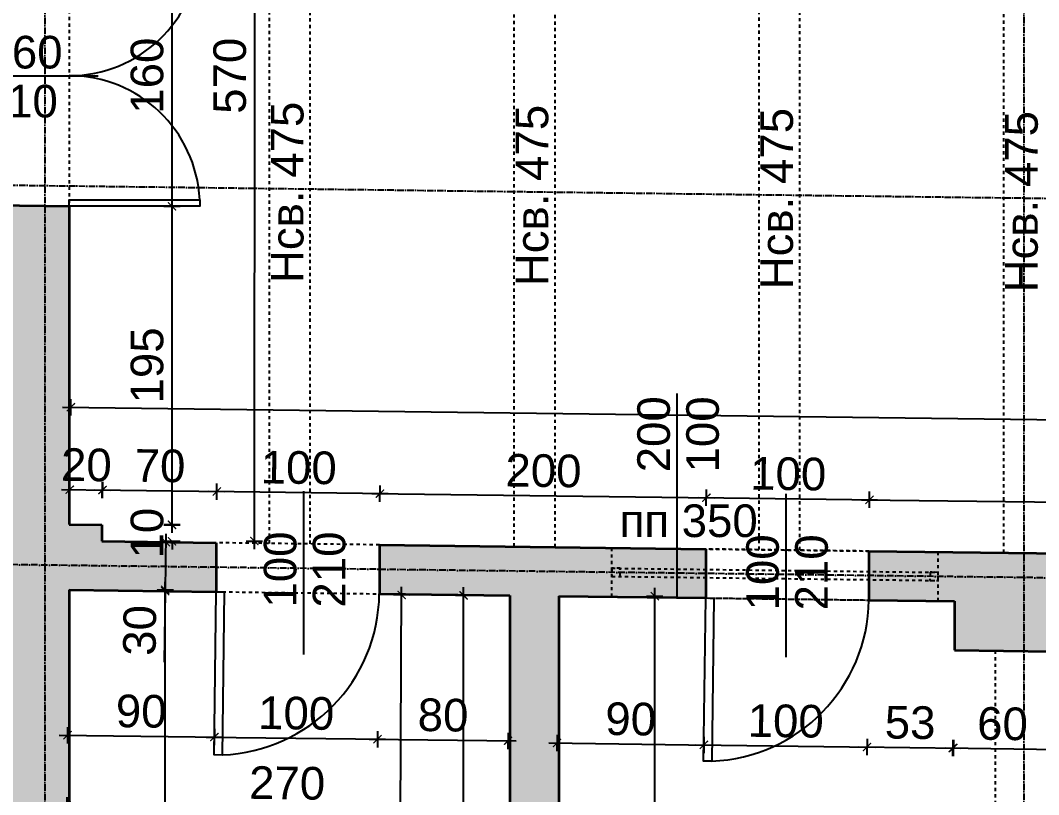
# Model space of a CAD drawing. Header units: inches. Extents: x -72385 to 39588, y -6525 to 66685.
# Drawn here: x -47170 to -46546, y 15704 to 16178 of the extents above; entities that cross this region are included whole.
import ezdxf

# ---------------------------------------------------------------- set-up
doc = ezdxf.new("R2010")
doc.units = ezdxf.units.IN
doc.header["$MEASUREMENT"] = 0
doc.linetypes.add('DashDot', pattern=[0.6, 0.4, -0.1, 0, -0.1])
doc.linetypes.add('Hidden', pattern=[0.4, 0.2, -0.2])
for name, color, linetype, lineweight in [('Врати', 251, 'Continuous', 25), ('Линия на разрез', 252, 'DashDot', 25), ('Надписи Hсв', 252, 'Continuous', 25), ('Надписи врати', 252, 'Continuous', 25), ('Надписи коти вътрешни', 252, 'Continuous', 25), ('Надписи прозорци', 252, 'Continuous', 25), ('Оси', 252, 'DashDot', 25), ('Пунктир', 253, 'Hidden', 25), ('Разрезни линии', 7, 'Continuous', 35), ('Щрих стени', 254, 'Continuous', 25)]:
    doc.layers.add(name, color=color, linetype=linetype, lineweight=lineweight)
doc.styles.add('Arial Regular', font='arial.ttf')
doc.styles.get("Standard").update_dxf_attribs({"font": 'arial.ttf'})
doc.dimstyles.new('Annotative', dxfattribs={"dimscale": 0, "dimtxt": 20, "dimasz": 5, "dimexe": 5, "dimexo": 5, "dimgap": 5, "dimtad": 1, "dimdec": 0, "dimzin": 0, "dimdsep": 46, "dimtxsty": 'Standard', "dimblk": 'ARCHTICK', "dimcen": 5, "dimdle": 5, "dimadec": 0, "dimazin": 0, "dimtfac": 1, "dimtdec": 0, "dimtofl": 0, "dimtmove": 0, "dimatfit": 3, "dimldrblk": 'ARCHTICK', "dimfxl": 5, "dimfxlon": 1, "dimtolj": 1, "dimtzin": 0, "dimarcsym": 1})

# ---------------------------------------------------------------- blocks, each defined once
blk = doc.blocks.new('_ArchTick')
at = {"color": 0, "linetype": 'ByBlock', "const_width": 0.15}
blk.add_lwpolyline([(-0.5, -0.5), (0.5, 0.5)], dxfattribs=at)
blk = doc.blocks.new('*D833')
at = {"layer": 'Defpoints', "color": 0, "ltscale": 50, "transparency": 16777216}
for p in [(-47139.84, 15828.98), (-47049.84, 15827.83), (-47050.97, 15738.78)]:
    blk.add_point(p, dxfattribs=at)
at = {"layer": 'Надписи коти вътрешни', "color": 0, "lineweight": -2, "ltscale": 50, "transparency": 16777216}
for p, q in [((-47140.91, 15744.92), (-47141.03, 15734.92)), ((-47145.97, 15739.98), (-47045.97, 15738.71)), ((-47050.91, 15743.77), (-47051.03, 15733.78))]:
    blk.add_line(p, q, dxfattribs=at)
at = {"layer": 'Надписи коти вътрешни', "color": 0, "lineweight": -2, "ltscale": 50, "transparency": 16777216, "xscale": 5, "yscale": 5, "zscale": 5}
for p, rotation in [((-47140.97, 15739.92), 179.2706286525485), ((-47050.97, 15738.78), 359.2706286525485)]:
    blk.add_blockref('_ArchTick', p, dxfattribs=dict(at, rotation=rotation))
at = {"layer": 'Надписи коти вътрешни', "color": 0, "ltscale": 50, "transparency": 16777216, "insert": (-47095.78, 15754.56), "char_height": 20, "attachment_point": 5, "rotation": 359.27063}
blk.add_mtext('\\A1;90', dxfattribs=at)
blk = doc.blocks.new('*D834')
at = {"layer": 'Defpoints', "color": 0, "ltscale": 50, "transparency": 16777216}
for p in [(-47049.84, 15827.83), (-46949.84, 15826.56), (-46950.97, 15737.5)]:
    blk.add_point(p, dxfattribs=at)
at = {"layer": 'Надписи коти вътрешни', "color": 0, "lineweight": -2, "ltscale": 50, "transparency": 16777216}
for p, q in [((-47055.97, 15738.84), (-46945.97, 15737.44)), ((-47050.91, 15743.77), (-47051.03, 15733.78)), ((-46950.91, 15742.5), (-46951.03, 15732.5))]:
    blk.add_line(p, q, dxfattribs=at)
at = {"layer": 'Надписи коти вътрешни', "color": 0, "lineweight": -2, "ltscale": 50, "transparency": 16777216, "xscale": 5, "yscale": 5, "zscale": 5}
for p, rotation in [((-47050.97, 15738.78), 179.2706286525442), ((-46950.97, 15737.5), 359.2706286525442)]:
    blk.add_blockref('_ArchTick', p, dxfattribs=dict(at, rotation=rotation))
at = {"layer": 'Надписи коти вътрешни', "color": 0, "ltscale": 50, "transparency": 16777216, "insert": (-47000.78, 15753.35), "char_height": 20, "attachment_point": 5, "rotation": 359.27063}
blk.add_mtext('\\A1;100', dxfattribs=at)
blk = doc.blocks.new('*D4139')
at = {"layer": 'Defpoints', "color": 0, "ltscale": 50, "transparency": 16777216}
for p in [(-46949.85, 15826.56), (-46869.84, 15825.54), (-46870.97, 15736.48)]:
    blk.add_point(p, dxfattribs=at)
at = {"layer": 'Надписи коти вътрешни', "color": 0, "lineweight": -2, "ltscale": 50, "transparency": 16777216}
for p, q in [((-46950.92, 15742.5), (-46951.04, 15732.5)), ((-46870.91, 15741.48), (-46871.03, 15731.48)), ((-46955.98, 15737.57), (-46865.97, 15736.42))]:
    blk.add_line(p, q, dxfattribs=at)
at = {"layer": 'Надписи коти вътрешни', "color": 0, "lineweight": -2, "ltscale": 50, "transparency": 16777216, "xscale": 5, "yscale": 5, "zscale": 5}
for p, rotation in [((-46950.98, 15737.5), 179.2706286523675), ((-46870.97, 15736.48), 359.2706286523675)]:
    blk.add_blockref('_ArchTick', p, dxfattribs=dict(at, rotation=rotation))
at = {"layer": 'Надписи коти вътрешни', "color": 0, "ltscale": 50, "transparency": 16777216, "insert": (-46910.78, 15752.2), "char_height": 20, "attachment_point": 5, "rotation": 359.27063}
blk.add_mtext('\\A1;80', dxfattribs=at)
blk = doc.blocks.new('*D835')
at = {"layer": 'Defpoints', "color": 0, "ltscale": 50, "transparency": 16777216}
for p in [(-47139.84, 15828.98), (-46869.84, 15825.54), (-46871.52, 15693.63)]:
    blk.add_point(p, dxfattribs=at)
at = {"layer": 'Надписи коти вътрешни', "color": 0, "lineweight": -2, "ltscale": 50, "transparency": 16777216}
for p, q in [((-47141.45, 15702.07), (-47141.58, 15692.07)), ((-47146.52, 15697.13), (-46866.52, 15693.57)), ((-46871.45, 15698.63), (-46871.58, 15688.63))]:
    blk.add_line(p, q, dxfattribs=at)
at = {"layer": 'Надписи коти вътрешни', "color": 0, "lineweight": -2, "ltscale": 50, "transparency": 16777216, "xscale": 5, "yscale": 5, "zscale": 5}
for p, rotation in [((-47141.52, 15697.07), 179.270628652547), ((-46871.52, 15693.63), 359.270628652547)]:
    blk.add_blockref('_ArchTick', p, dxfattribs=dict(at, rotation=rotation))
at = {"layer": 'Надписи коти вътрешни', "color": 0, "ltscale": 50, "transparency": 16777216, "insert": (-47006.32, 15710.56), "char_height": 20, "attachment_point": 5, "rotation": 359.27063}
blk.add_mtext('\\A1;270', dxfattribs=at)
blk = doc.blocks.new('*D848')
at = {"layer": 'Defpoints', "color": 0, "ltscale": 50, "transparency": 16777216}
for p in [(-46839.84, 15825.16), (-46749.84, 15824.01), (-46750.98, 15734)]:
    blk.add_point(p, dxfattribs=at)
at = {"layer": 'Надписи коти вътрешни', "color": 0, "lineweight": -2, "ltscale": 50, "transparency": 16777216}
for p, q in [((-46840.92, 15740.14), (-46841.05, 15730.14)), ((-46750.92, 15739), (-46751.05, 15729)), ((-46845.98, 15735.21), (-46745.98, 15733.93))]:
    blk.add_line(p, q, dxfattribs=at)
at = {"layer": 'Надписи коти вътрешни', "color": 0, "lineweight": -2, "ltscale": 50, "transparency": 16777216, "xscale": 5, "yscale": 5, "zscale": 5}
for p, rotation in [((-46840.98, 15735.14), 179.2706286525463), ((-46750.98, 15734), 359.2706286525462)]:
    blk.add_blockref('_ArchTick', p, dxfattribs=dict(at, rotation=rotation))
at = {"layer": 'Надписи коти вътрешни', "color": 0, "ltscale": 50, "transparency": 16777216, "insert": (-46795.79, 15749.78), "char_height": 20, "attachment_point": 5, "rotation": 359.27063}
blk.add_mtext('\\A1;90', dxfattribs=at)
blk = doc.blocks.new('*D849')
at = {"layer": 'Defpoints', "color": 0, "ltscale": 50, "transparency": 16777216}
for p in [(-46749.84, 15824.01), (-46649.84, 15822.74), (-46650.98, 15732.72)]:
    blk.add_point(p, dxfattribs=at)
at = {"layer": 'Надписи коти вътрешни', "color": 0, "lineweight": -2, "ltscale": 50, "transparency": 16777216}
for p, q in [((-46750.92, 15739), (-46751.05, 15729)), ((-46755.98, 15734.06), (-46645.98, 15732.66)), ((-46650.92, 15737.72), (-46651.05, 15727.72))]:
    blk.add_line(p, q, dxfattribs=at)
at = {"layer": 'Надписи коти вътрешни', "color": 0, "lineweight": -2, "ltscale": 50, "transparency": 16777216, "xscale": 5, "yscale": 5, "zscale": 5}
for p, rotation in [((-46750.98, 15734), 179.2706286525494), ((-46650.98, 15732.72), 359.2706286525493)]:
    blk.add_blockref('_ArchTick', p, dxfattribs=dict(at, rotation=rotation))
at = {"layer": 'Надписи коти вътрешни', "color": 0, "ltscale": 50, "transparency": 16777216, "insert": (-46700.79, 15748.57), "char_height": 20, "attachment_point": 5, "rotation": 359.27063}
blk.add_mtext('\\A1;100', dxfattribs=at)
blk = doc.blocks.new('*D850')
at = {"layer": 'Defpoints', "color": 0, "ltscale": 50, "transparency": 16777216}
for p in [(-46649.84, 15822.74), (-46597.34, 15822.07), (-46598.48, 15732.05)]:
    blk.add_point(p, dxfattribs=at)
at = {"layer": 'Надписи коти вътрешни', "color": 0, "lineweight": -2, "ltscale": 50, "transparency": 16777216}
for p, q in [((-46655.98, 15732.79), (-46593.48, 15731.99)), ((-46650.92, 15737.72), (-46651.05, 15727.72)), ((-46598.42, 15737.05), (-46598.55, 15727.06))]:
    blk.add_line(p, q, dxfattribs=at)
at = {"layer": 'Надписи коти вътрешни', "color": 0, "lineweight": -2, "ltscale": 50, "transparency": 16777216, "xscale": 5, "yscale": 5, "zscale": 5}
for p, rotation in [((-46650.98, 15732.72), 179.2706286525483), ((-46598.48, 15732.05), 359.2706286525482)]:
    blk.add_blockref('_ArchTick', p, dxfattribs=dict(at, rotation=rotation))
at = {"layer": 'Надписи коти вътрешни', "color": 0, "ltscale": 50, "transparency": 16777216, "insert": (-46624.54, 15747.61), "char_height": 20, "attachment_point": 5, "rotation": 359.27063}
blk.add_mtext('\\A1;53', dxfattribs=at)
blk = doc.blocks.new('*D851')
at = {"layer": 'Defpoints', "color": 0, "ltscale": 50, "transparency": 16777216}
for p in [(-46597.34, 15792.07), (-46537.34, 15791.3), (-46538.1, 15731.29)]:
    blk.add_point(p, dxfattribs=at)
at = {"layer": 'Надписи коти вътрешни', "color": 0, "lineweight": -2, "ltscale": 50, "transparency": 16777216}
for p, q in [((-46598.04, 15737.05), (-46598.17, 15727.05)), ((-46538.04, 15736.29), (-46538.17, 15726.29)), ((-46603.1, 15732.11), (-46533.1, 15731.22))]:
    blk.add_line(p, q, dxfattribs=at)
at = {"layer": 'Надписи коти вътрешни', "color": 0, "lineweight": -2, "ltscale": 50, "transparency": 16777216, "xscale": 5, "yscale": 5, "zscale": 5}
for p, rotation in [((-46598.1, 15732.05), 179.2706286525497), ((-46538.1, 15731.29), 359.2706286525497)]:
    blk.add_blockref('_ArchTick', p, dxfattribs=dict(at, rotation=rotation))
at = {"layer": 'Надписи коти вътрешни', "color": 0, "ltscale": 50, "transparency": 16777216, "insert": (-46567.91, 15746.88), "char_height": 20, "attachment_point": 5, "rotation": 359.27063}
blk.add_mtext('\\A1;60', dxfattribs=at)
blk = doc.blocks.new('*D8223')
at = {"layer": 'Defpoints', "color": 0, "ltscale": 50, "transparency": 16777216}
for p in [(-46839.84, 15825.16), (-45669.84, 15810.26), (-45671.6, 15671.52)]:
    blk.add_point(p, dxfattribs=at)
at = {"layer": 'Надписи коти вътрешни', "color": 0, "lineweight": -2, "ltscale": 50, "transparency": 16777216}
for p, q in [((-46841.54, 15691.42), (-46841.67, 15681.42)), ((-46846.6, 15686.48), (-45666.6, 15671.46)), ((-45671.54, 15676.52), (-45671.67, 15666.52))]:
    blk.add_line(p, q, dxfattribs=at)
at = {"layer": 'Надписи коти вътрешни', "color": 0, "lineweight": -2, "ltscale": 50, "transparency": 16777216, "xscale": 5, "yscale": 5, "zscale": 5}
for p, rotation in [((-46841.6, 15686.42), 179.2706286525472), ((-45671.6, 15671.52), 359.2706286525473)]:
    blk.add_blockref('_ArchTick', p, dxfattribs=dict(at, rotation=rotation))
at = {"layer": 'Надписи коти вътрешни', "color": 0, "ltscale": 50, "transparency": 16777216, "insert": (-46136.58, 15692.65), "char_height": 20, "attachment_point": 5, "rotation": 359.27063}
blk.add_mtext('\\A1;1170', dxfattribs=at)
blk = doc.blocks.new('*D855')
at = {"layer": 'Defpoints', "color": 0, "ltscale": 50, "transparency": 16777216}
for p in [(-47139.84, 15828.98), (-47081.02, 15828.98), (-47139.84, 15296.43)]:
    blk.add_point(p, dxfattribs=at)
at = {"layer": 'Надписи коти вътрешни', "color": 0, "lineweight": -2, "ltscale": 50, "transparency": 16777216}
for p, q in [((-47081.02, 15291.43), (-47081.02, 15833.98)), ((-47086.02, 15828.98), (-47076.02, 15828.98)), ((-47086.02, 15296.43), (-47076.02, 15296.43))]:
    blk.add_line(p, q, dxfattribs=at)
at = {"layer": 'Надписи коти вътрешни', "color": 0, "lineweight": -2, "ltscale": 50, "transparency": 16777216, "xscale": 5, "yscale": 5, "zscale": 5}
for p, rotation in [((-47081.02, 15828.98), 90), ((-47081.02, 15296.43), 270)]:
    blk.add_blockref('_ArchTick', p, dxfattribs=dict(at, rotation=rotation))
at = {"layer": 'Надписи коти вътрешни', "color": 0, "ltscale": 50, "transparency": 16777216, "insert": (-47096.24, 15562.71), "char_height": 20, "attachment_point": 5, "rotation": 90}
blk.add_mtext('\\A1;533', dxfattribs=at)
blk = doc.blocks.new('*D858')
at = {"layer": 'Defpoints', "color": 0, "ltscale": 50, "transparency": 16777216}
for p in [(-46898.16, 15825.54), (-46869.84, 15825.54), (-46869.84, 15288)]:
    blk.add_point(p, dxfattribs=at)
at = {"layer": 'Надписи коти вътрешни', "color": 0, "lineweight": -2, "ltscale": 50, "transparency": 16777216}
for p, q in [((-46898.16, 15283), (-46898.16, 15830.54)), ((-46893.16, 15825.54), (-46903.16, 15825.54)), ((-46893.16, 15288), (-46903.16, 15288))]:
    blk.add_line(p, q, dxfattribs=at)
at = {"layer": 'Надписи коти вътрешни', "color": 0, "lineweight": -2, "ltscale": 50, "transparency": 16777216, "xscale": 5, "yscale": 5, "zscale": 5}
for p, rotation in [((-46898.16, 15825.54), 90), ((-46898.16, 15288), 270)]:
    blk.add_blockref('_ArchTick', p, dxfattribs=dict(at, rotation=rotation))
at = {"layer": 'Надписи коти вътрешни', "color": 0, "ltscale": 50, "transparency": 16777216, "insert": (-46913.38, 15556.77), "char_height": 20, "attachment_point": 5, "rotation": 90}
blk.add_mtext('\\A1;538', dxfattribs=at)
blk = doc.blocks.new('*D859')
at = {"layer": 'Defpoints', "color": 0, "ltscale": 50, "transparency": 16777216}
for p in [(-46936.2, 15825.83), (-46869.84, 15825.54), (-46872.34, 15258.03)]:
    blk.add_point(p, dxfattribs=at)
at = {"layer": 'Надписи коти вътрешни', "color": 0, "lineweight": -2, "ltscale": 50, "transparency": 16777216}
for p, q in [((-46931.2, 15825.81), (-46941.2, 15825.85)), ((-46938.72, 15253.32), (-46936.17, 15830.83)), ((-46933.7, 15258.3), (-46943.7, 15258.34))]:
    blk.add_line(p, q, dxfattribs=at)
at = {"layer": 'Надписи коти вътрешни', "color": 0, "lineweight": -2, "ltscale": 50, "transparency": 16777216, "xscale": 5, "yscale": 5, "zscale": 5}
for p, rotation in [((-46936.2, 15825.83), 89.74760361467345), ((-46938.7, 15258.32), 269.7476036146735)]:
    blk.add_blockref('_ArchTick', p, dxfattribs=dict(at, rotation=rotation))
at = {"layer": 'Надписи коти вътрешни', "color": 0, "ltscale": 50, "transparency": 16777216, "insert": (-46952.66, 15542.14), "char_height": 20, "attachment_point": 5, "rotation": 89.7476}
blk.add_mtext('\\A1;568', dxfattribs=at)
blk = doc.blocks.new('*D860')
at = {"layer": 'Defpoints', "color": 0, "ltscale": 50, "transparency": 16777216}
for p in [(-46839.84, 15825.16), (-46781.02, 15825.16), (-46839.9, 15287.61)]:
    blk.add_point(p, dxfattribs=at)
at = {"layer": 'Надписи коти вътрешни', "color": 0, "lineweight": -2, "ltscale": 50, "transparency": 16777216}
for p, q in [((-46781.02, 15282.61), (-46781.02, 15830.16)), ((-46786.02, 15825.16), (-46776.02, 15825.16)), ((-46786.02, 15287.61), (-46776.02, 15287.61))]:
    blk.add_line(p, q, dxfattribs=at)
at = {"layer": 'Надписи коти вътрешни', "color": 0, "lineweight": -2, "ltscale": 50, "transparency": 16777216, "xscale": 5, "yscale": 5, "zscale": 5}
for p, rotation in [((-46781.02, 15825.16), 90), ((-46781.02, 15287.61), 270)]:
    blk.add_blockref('_ArchTick', p, dxfattribs=dict(at, rotation=rotation))
at = {"layer": 'Надписи коти вътрешни', "color": 0, "ltscale": 50, "transparency": 16777216, "insert": (-46796.24, 15556.39), "char_height": 20, "attachment_point": 5, "rotation": 90}
blk.add_mtext('\\A1;538', dxfattribs=at)
blk = doc.blocks.new('*D880')
at = {"layer": 'Defpoints', "color": 0, "ltscale": 50, "transparency": 16777216}
for p in [(-47139.84, 16064), (-47076.9, 16064), (-47139.84, 15868.98)]:
    blk.add_point(p, dxfattribs=at)
at = {"layer": 'Надписи коти вътрешни', "color": 0, "lineweight": -2, "ltscale": 50, "transparency": 16777216}
for p, q in [((-47081.9, 16064), (-47071.9, 16064)), ((-47076.9, 15863.98), (-47076.9, 16069)), ((-47081.9, 15868.98), (-47071.9, 15868.98))]:
    blk.add_line(p, q, dxfattribs=at)
at = {"layer": 'Надписи коти вътрешни', "color": 0, "lineweight": -2, "ltscale": 50, "transparency": 16777216, "xscale": 5, "yscale": 5, "zscale": 5}
for p, rotation in [((-47076.9, 16064), 90), ((-47076.9, 15868.98), 270)]:
    blk.add_blockref('_ArchTick', p, dxfattribs=dict(at, rotation=rotation))
at = {"layer": 'Надписи коти вътрешни', "color": 0, "ltscale": 50, "transparency": 16777216, "insert": (-47092.11, 15966.49), "char_height": 20, "attachment_point": 5, "rotation": 90}
blk.add_mtext('\\A1;195', dxfattribs=at)
blk = doc.blocks.new('*D881')
at = {"layer": 'Defpoints', "color": 0, "ltscale": 50, "transparency": 16777216}
for p in [(-47119.84, 15868.73), (-47119.96, 15858.73), (-47076.9, 15858.73)]:
    blk.add_point(p, dxfattribs=at)
at = {"layer": 'Надписи коти вътрешни', "color": 0, "lineweight": -2, "ltscale": 50, "transparency": 16777216}
for p, q in [((-47076.9, 15868.73), (-47076.9, 15873.73)), ((-47081.9, 15868.73), (-47071.9, 15868.73)), ((-47081.9, 15858.73), (-47071.9, 15858.73)), ((-47076.9, 15858.73), (-47076.9, 15853.73))]:
    blk.add_line(p, q, dxfattribs=at)
at = {"layer": 'Надписи коти вътрешни', "color": 0, "lineweight": -2, "ltscale": 50, "transparency": 16777216, "xscale": 5, "yscale": 5, "zscale": 5}
for p, rotation in [((-47076.9, 15868.73), 270), ((-47076.9, 15858.73), 90)]:
    blk.add_blockref('_ArchTick', p, dxfattribs=dict(at, rotation=rotation))
at = {"layer": 'Надписи коти вътрешни', "color": 0, "ltscale": 50, "transparency": 16777216, "insert": (-47092.11, 15863.73), "char_height": 20, "attachment_point": 5, "rotation": 90}
blk.add_mtext('\\A1;10', dxfattribs=at)
blk = doc.blocks.new('*D882')
at = {"layer": 'Defpoints', "color": 0, "ltscale": 50, "transparency": 16777216}
for p in [(-47139.84, 16224.01), (-47076.9, 16224.01), (-47139.84, 16064)]:
    blk.add_point(p, dxfattribs=at)
at = {"layer": 'Надписи коти вътрешни', "color": 0, "lineweight": -2, "ltscale": 50, "transparency": 16777216}
for p, q in [((-47076.9, 16059), (-47076.9, 16229.01)), ((-47081.9, 16224.01), (-47071.9, 16224.01)), ((-47081.9, 16064), (-47071.9, 16064))]:
    blk.add_line(p, q, dxfattribs=at)
at = {"layer": 'Надписи коти вътрешни', "color": 0, "lineweight": -2, "ltscale": 50, "transparency": 16777216, "xscale": 5, "yscale": 5, "zscale": 5}
for p, rotation in [((-47076.9, 16224.01), 90), ((-47076.9, 16064), 270)]:
    blk.add_blockref('_ArchTick', p, dxfattribs=dict(at, rotation=rotation))
at = {"layer": 'Надписи коти вътрешни', "color": 0, "ltscale": 50, "transparency": 16777216, "insert": (-47092.11, 16144), "char_height": 20, "attachment_point": 5, "rotation": 90}
blk.add_mtext('\\A1;160', dxfattribs=at)
blk = doc.blocks.new('*D900')
at = {"layer": 'Defpoints', "color": 0, "ltscale": 50, "transparency": 16777216}
for p in [(-47049.44, 15889.24), (-47119.84, 15858.72), (-47049.84, 15857.83)]:
    blk.add_point(p, dxfattribs=at)
at = {"layer": 'Надписи коти вътрешни', "color": 0, "lineweight": -2, "ltscale": 50, "transparency": 16777216}
for p, q in [((-47119.5, 15885.13), (-47119.37, 15895.13)), ((-47124.44, 15890.2), (-47044.44, 15889.18)), ((-47049.5, 15884.24), (-47049.37, 15894.24))]:
    blk.add_line(p, q, dxfattribs=at)
at = {"layer": 'Надписи коти вътрешни', "color": 0, "lineweight": -2, "ltscale": 50, "transparency": 16777216, "xscale": 5, "yscale": 5, "zscale": 5}
for p, rotation in [((-47119.44, 15890.13), 179.2706286525523), ((-47049.44, 15889.24), 359.2706286525522)]:
    blk.add_blockref('_ArchTick', p, dxfattribs=dict(at, rotation=rotation))
at = {"layer": 'Надписи коти вътрешни', "color": 0, "ltscale": 50, "transparency": 16777216, "insert": (-47084.24, 15904.9), "char_height": 20, "attachment_point": 5, "rotation": 359.27063}
blk.add_mtext('\\A1;70', dxfattribs=at)
blk = doc.blocks.new('*D901')
at = {"layer": 'Defpoints', "color": 0, "ltscale": 50, "transparency": 16777216}
for p in [(-47119.56, 15890.14), (-47139.84, 15868.98), (-47119.84, 15868.73)]:
    blk.add_point(p, dxfattribs=at)
at = {"layer": 'Надписи коти вътрешни', "color": 0, "lineweight": -2, "ltscale": 50, "transparency": 16777216}
for p, q in [((-47139.63, 15885.39), (-47139.5, 15895.39)), ((-47119.63, 15885.14), (-47119.5, 15895.13)), ((-47144.56, 15890.45), (-47114.57, 15890.07))]:
    blk.add_line(p, q, dxfattribs=at)
at = {"layer": 'Надписи коти вътрешни', "color": 0, "lineweight": -2, "ltscale": 50, "transparency": 16777216, "xscale": 5, "yscale": 5, "zscale": 5}
for p, rotation in [((-47139.56, 15890.39), 179.2706286525564), ((-47119.56, 15890.14), 359.2706286525564)]:
    blk.add_blockref('_ArchTick', p, dxfattribs=dict(at, rotation=rotation))
at = {"layer": 'Надписи коти вътрешни', "color": 0, "ltscale": 50, "transparency": 16777216, "insert": (-47129.37, 15905.47), "char_height": 20, "attachment_point": 5, "rotation": 359.27063}
blk.add_mtext('\\A1;20', dxfattribs=at)
blk = doc.blocks.new('*D902')
at = {"layer": 'Defpoints', "color": 0, "ltscale": 50, "transparency": 16777216}
for p in [(-47049.44, 15889.24), (-47049.84, 15857.83), (-46949.84, 15856.56)]:
    blk.add_point(p, dxfattribs=at)
at = {"layer": 'Надписи коти вътрешни', "color": 0, "lineweight": -2, "ltscale": 50, "transparency": 16777216}
for p, q in [((-46944.44, 15887.91), (-47054.44, 15889.31)), ((-47049.5, 15884.24), (-47049.37, 15894.24)), ((-46949.5, 15882.97), (-46949.37, 15892.97))]:
    blk.add_line(p, q, dxfattribs=at)
at = {"layer": 'Надписи коти вътрешни', "color": 0, "lineweight": -2, "ltscale": 50, "transparency": 16777216, "xscale": 5, "yscale": 5, "zscale": 5}
for p, rotation in [((-47049.44, 15889.24), 179.2706286525463), ((-46949.44, 15887.97), 359.2706286525462)]:
    blk.add_blockref('_ArchTick', p, dxfattribs=dict(at, rotation=rotation))
at = {"layer": 'Надписи коти вътрешни', "color": 0, "ltscale": 50, "transparency": 16777216, "insert": (-46999.24, 15903.82), "char_height": 20, "attachment_point": 5, "rotation": 359.27063}
blk.add_mtext('\\A1;100', dxfattribs=at)
blk = doc.blocks.new('*D903')
at = {"layer": 'Defpoints', "color": 0, "ltscale": 50, "transparency": 16777216}
for p in [(-46749.44, 15885.42), (-46949.84, 15856.56), (-46749.84, 15854.01)]:
    blk.add_point(p, dxfattribs=at)
at = {"layer": 'Надписи коти вътрешни', "color": 0, "lineweight": -2, "ltscale": 50, "transparency": 16777216}
for p, q in [((-46949.5, 15882.97), (-46949.37, 15892.97)), ((-46749.5, 15880.42), (-46749.37, 15890.42)), ((-46954.44, 15888.03), (-46744.44, 15885.36))]:
    blk.add_line(p, q, dxfattribs=at)
at = {"layer": 'Надписи коти вътрешни', "color": 0, "lineweight": -2, "ltscale": 50, "transparency": 16777216, "xscale": 5, "yscale": 5, "zscale": 5}
for p, rotation in [((-46949.44, 15887.97), 179.2706286525463), ((-46749.44, 15885.42), 359.2706286525462)]:
    blk.add_blockref('_ArchTick', p, dxfattribs=dict(at, rotation=rotation))
at = {"layer": 'Надписи коти вътрешни', "color": 0, "ltscale": 50, "transparency": 16777216, "insert": (-46849.24, 15901.91), "char_height": 20, "attachment_point": 5, "rotation": 359.27063}
blk.add_mtext('\\A1;200', dxfattribs=at)
blk = doc.blocks.new('*D904')
at = {"layer": 'Defpoints', "color": 0, "ltscale": 50, "transparency": 16777216}
for p in [(-46649.44, 15884.15), (-46749.84, 15854.01), (-46649.84, 15852.74)]:
    blk.add_point(p, dxfattribs=at)
at = {"layer": 'Надписи коти вътрешни', "color": 0, "lineweight": -2, "ltscale": 50, "transparency": 16777216}
for p, q in [((-46749.5, 15880.42), (-46749.37, 15890.42)), ((-46649.5, 15879.15), (-46649.37, 15889.15)), ((-46754.44, 15885.49), (-46644.44, 15884.09))]:
    blk.add_line(p, q, dxfattribs=at)
at = {"layer": 'Надписи коти вътрешни', "color": 0, "lineweight": -2, "ltscale": 50, "transparency": 16777216, "xscale": 5, "yscale": 5, "zscale": 5}
for p, rotation in [((-46749.44, 15885.42), 179.2706286525463), ((-46649.44, 15884.15), 359.2706286525462)]:
    blk.add_blockref('_ArchTick', p, dxfattribs=dict(at, rotation=rotation))
at = {"layer": 'Надписи коти вътрешни', "color": 0, "ltscale": 50, "transparency": 16777216, "insert": (-46699.24, 15900), "char_height": 20, "attachment_point": 5, "rotation": 359.27063}
blk.add_mtext('\\A1;100', dxfattribs=at)
blk = doc.blocks.new('*D905')
at = {"layer": 'Defpoints', "color": 0, "ltscale": 50, "transparency": 16777216}
for p in [(-46149.44, 15877.78), (-46649.84, 15852.74), (-46149.84, 15846.38)]:
    blk.add_point(p, dxfattribs=at)
at = {"layer": 'Надписи коти вътрешни', "color": 0, "lineweight": -2, "ltscale": 50, "transparency": 16777216}
for p, q in [((-46649.5, 15879.15), (-46649.37, 15889.15)), ((-46654.44, 15884.21), (-46144.44, 15877.72)), ((-46149.5, 15872.79), (-46149.37, 15882.78))]:
    blk.add_line(p, q, dxfattribs=at)
at = {"layer": 'Надписи коти вътрешни', "color": 0, "lineweight": -2, "ltscale": 50, "transparency": 16777216, "xscale": 5, "yscale": 5, "zscale": 5}
for p, rotation in [((-46649.44, 15884.15), 179.2706286525471), ((-46149.44, 15877.78), 359.2706286525471)]:
    blk.add_blockref('_ArchTick', p, dxfattribs=dict(at, rotation=rotation))
at = {"layer": 'Надписи коти вътрешни', "color": 0, "ltscale": 50, "transparency": 16777216, "insert": (-46399.24, 15896.18), "char_height": 20, "attachment_point": 5, "rotation": 359.27063}
blk.add_mtext('\\A1;500', dxfattribs=at)
blk = doc.blocks.new('*D8224')
at = {"layer": 'Defpoints', "color": 0, "ltscale": 50, "transparency": 16777216}
for p in [(-45368.92, 15918.32), (-47139.84, 15868.98), (-45369.84, 15846.45)]:
    blk.add_point(p, dxfattribs=at)
at = {"layer": 'Надписи коти вътрешни', "color": 0, "lineweight": -2, "ltscale": 50, "transparency": 16777216}
for p, q in [((-47138.99, 15935.85), (-47138.86, 15945.85)), ((-47143.92, 15940.92), (-45363.92, 15918.26)), ((-45368.99, 15913.32), (-45368.86, 15923.32))]:
    blk.add_line(p, q, dxfattribs=at)
at = {"layer": 'Надписи коти вътрешни', "color": 0, "lineweight": -2, "ltscale": 50, "transparency": 16777216, "xscale": 5, "yscale": 5, "zscale": 5}
for p, rotation in [((-47138.92, 15940.85), 179.2706286525473), ((-45368.92, 15918.32), 359.2706286525473)]:
    blk.add_blockref('_ArchTick', p, dxfattribs=dict(at, rotation=rotation))
at = {"layer": 'Надписи коти вътрешни', "color": 0, "ltscale": 50, "transparency": 16777216, "insert": (-46202.56, 15944.14), "char_height": 20, "attachment_point": 5, "rotation": 359.27063}
blk.add_mtext('\\A1;1770', dxfattribs=at)
blk = doc.blocks.new('*D914')
at = {"layer": 'Defpoints', "color": 0, "ltscale": 50, "transparency": 16777216}
for p in [(-47139.84, 16429.03), (-47026.03, 16428.94), (-47140.25, 15858.98)]:
    blk.add_point(p, dxfattribs=at)
at = {"layer": 'Надписи коти вътрешни', "color": 0, "lineweight": -2, "ltscale": 50, "transparency": 16777216}
for p, q in [((-47026.44, 15853.9), (-47026.03, 16433.94)), ((-47031.03, 16428.95), (-47021.03, 16428.94)), ((-47031.44, 15858.91), (-47021.44, 15858.9))]:
    blk.add_line(p, q, dxfattribs=at)
at = {"layer": 'Надписи коти вътрешни', "color": 0, "lineweight": -2, "ltscale": 50, "transparency": 16777216, "xscale": 5, "yscale": 5, "zscale": 5}
for p, rotation in [((-47026.03, 16428.94), 89.9589558169174), ((-47026.44, 15858.9), 269.9589558169174)]:
    blk.add_blockref('_ArchTick', p, dxfattribs=dict(at, rotation=rotation))
at = {"layer": 'Надписи коти вътрешни', "color": 0, "ltscale": 50, "transparency": 16777216, "insert": (-47041.44, 16143.93), "char_height": 20, "attachment_point": 5, "rotation": 89.95896}
blk.add_mtext('\\A1;570', dxfattribs=at)
blk = doc.blocks.new('*D7777')
at = {"layer": 'Defpoints', "color": 0, "ltscale": 10, "transparency": 16777216}
for p in [(-47067.8, 15858.06), (-47081.1, 15828.23), (-47068.18, 15828.06)]:
    blk.add_point(p, dxfattribs=at)
at = {"layer": 'Надписи коти вътрешни', "color": 0, "lineweight": -2, "ltscale": 10, "transparency": 16777216}
for p, q in [((-47075.72, 15858.16), (-47085.71, 15858.29)), ((-47080.65, 15863.23), (-47081.1, 15828.23)), ((-47076.1, 15828.17), (-47086.1, 15828.29)), ((-47081.1, 15828.23), (-47081.65, 15784.66))]:
    blk.add_line(p, q, dxfattribs=at)
at = {"layer": 'Надписи коти вътрешни', "color": 0, "lineweight": -2, "ltscale": 10, "transparency": 16777216, "xscale": 5, "yscale": 5, "zscale": 5}
for p, rotation in [((-47080.71, 15858.23), 89.2706286525493), ((-47081.1, 15828.23), 269.2706286525493)]:
    blk.add_blockref('_ArchTick', p, dxfattribs=dict(at, rotation=rotation))
at = {"layer": 'Надписи коти вътрешни', "color": 0, "ltscale": 10, "transparency": 16777216, "insert": (-47096.62, 15804.14), "char_height": 20, "attachment_point": 5, "rotation": 89.27063}
blk.add_mtext('\\A1;30', dxfattribs=at)

msp = doc.modelspace()

# ---------------------------------------------------------------- hatches: boundary and pattern name
at = {"layer": 'Щрих стени', "ltscale": 10}
h = msp.add_hatch(color=256, dxfattribs=at)
h.dxf.hatch_style = 1
h.paths.add_polyline_path([(-47139.84, 16991.57), (-47137.34, 16991.54), (-47137.34, 17061.54), (-47202.34, 17062.37), (-47202.34, 16224.8), (-47139.84, 16224.01), (-47139.84, 16429.03), (-47039.84, 16427.75), (-47039.84, 16457.75), (-47139.84, 16459.03)])
h.paths.add_polyline_path([(-46749.84, 16454.06), (-46839.84, 16455.21), (-46839.84, 17022.75), (-46837.34, 17022.72), (-46837.34, 17057.73), (-46872.34, 17058.17), (-46872.34, 17023.17), (-46869.84, 17023.14), (-46869.84, 16455.59), (-46939.84, 16456.48), (-46939.84, 16426.48), (-46749.84, 16424.06)])
h.paths.add_polyline_path([(-46539.84, 17006.43), (-46537.34, 17006.4), (-46537.34, 17073.91), (-46572.34, 17074.35), (-46572.34, 17006.85), (-46569.84, 17006.82), (-46569.84, 16471.77), (-46589.84, 16472.03), (-46589.84, 16452.03), (-46649.84, 16452.79), (-46649.84, 16422.79), (-46539.84, 16421.39)])
h.paths.add_polyline_path([(-46129.84, 16841.2), (-46379.84, 16844.38), (-46379.84, 16419.35), (-46339.84, 16418.84), (-46339.84, 16448.84), (-46349.84, 16448.97), (-46349.84, 16814), (-46159.84, 16811.58), (-46159.84, 16446.55), (-46179.84, 16446.81), (-46179.84, 16416.8), (-46129.84, 16416.17)])
h.paths.add_polyline_path([(-46349.84, 17071.52), (-46379.84, 17071.9), (-46379.84, 17004.4), (-46349.84, 17004.02)])
h.paths.add_polyline_path([(-46129.84, 17068.72), (-46159.84, 17069.1), (-46159.84, 17001.6), (-46129.84, 17001.21)])
h.paths.add_polyline_path([(-45939.84, 16998.8), (-45937.34, 16998.76), (-45937.34, 17066.27), (-45972.34, 17066.72), (-45972.34, 16999.21), (-45969.84, 16999.18), (-45969.84, 16414.13), (-45909.84, 16413.37), (-45909.84, 16443.37), (-45919.84, 16443.5), (-45919.84, 16463.5), (-45939.84, 16463.75), (-45939.84, 16563.76), (-45909.84, 16563.38), (-45909.84, 16578.38), (-45939.84, 16578.76), (-45939.84, 16668.77), (-45804.84, 16667.05), (-45804.84, 16577.04), (-45809.84, 16577.11), (-45809.84, 16562.11), (-45804.84, 16562.04), (-45804.84, 16442.03), (-45809.84, 16442.1), (-45809.84, 16412.09), (-45779.84, 16411.71), (-45779.84, 16441.71), (-45789.84, 16441.84), (-45789.84, 16666.86), (-45779.84, 16666.73), (-45779.84, 16681.73), (-45939.84, 16683.77)])
h.paths.add_polyline_path([(-45549.84, 16438.79), (-45639.84, 16439.93), (-45639.84, 17007.48), (-45637.34, 17007.45), (-45637.34, 17042.45), (-45672.34, 17042.89), (-45672.34, 17007.89), (-45669.84, 17007.86), (-45669.84, 16680.33), (-45679.84, 16680.46), (-45679.84, 16665.46), (-45669.84, 16665.33), (-45669.84, 16440.31), (-45679.84, 16440.44), (-45679.84, 16410.44), (-45549.84, 16408.78)])
h.paths.add_polyline_path([(-45337.34, 17038.63), (-45372.34, 17039.08), (-45372.34, 16969.07), (-45337.34, 16968.62)])
h.paths.add_polyline_path([(-45339.84, 15798.56), (-45319.84, 15798.31), (-45319.84, 15828.31), (-45339.84, 15828.56), (-45339.84, 16186.09), (-45239.84, 16184.82), (-45239.84, 16214.82), (-45339.84, 16216.09), (-45339.84, 16231.1), (-45369.84, 16231.48), (-45369.84, 15846.45), (-45389.84, 15846.7), (-45389.84, 15836.7), (-45449.84, 15837.46), (-45449.84, 15807.46), (-45369.84, 15806.44), (-45369.84, 15736.44), (-45429.84, 15737.2), (-45429.84, 15607.19), (-45369.84, 15606.43), (-45369.84, 15273.9), (-45372.34, 15273.93), (-45372.34, 15203.93), (-45337.34, 15203.48), (-45337.34, 15273.49), (-45339.84, 15273.52)])
h.paths.add_polyline_path([(-45549.84, 15838.74), (-46049.84, 15845.1), (-46049.84, 15815.1), (-45972.34, 15814.11), (-45972.34, 15784.11), (-45937.34, 15783.67), (-45937.34, 15813.67), (-45669.84, 15810.26), (-45669.84, 15272.72), (-45672.34, 15272.75), (-45672.34, 15207.75), (-45637.34, 15207.3), (-45637.34, 15272.31), (-45639.84, 15272.34), (-45639.84, 15809.88), (-45549.84, 15808.74)])
h.paths.add_polyline_path([(-46149.84, 15846.38), (-46649.84, 15852.74), (-46649.84, 15822.74), (-46597.34, 15822.07), (-46597.34, 15792.07), (-46537.34, 15791.3), (-46537.34, 15821.31), (-46149.84, 15816.37)])
h.paths.add_polyline_path([(-46749.84, 15854.01), (-46949.84, 15856.56), (-46949.84, 15826.56), (-46869.84, 15825.54), (-46869.84, 15288), (-46872.34, 15288.03), (-46872.34, 15223.02), (-46837.34, 15222.58), (-46837.34, 15287.58), (-46839.84, 15287.61), (-46839.84, 15825.16), (-46749.84, 15824.01)])
h.paths.add_polyline_path([(-47049.84, 15857.83), (-47119.84, 15858.72), (-47119.84, 15868.73), (-47139.84, 15868.98), (-47139.84, 16064), (-47202.34, 16064.79), (-47202.34, 15849.77), (-47212.34, 15849.9), (-47212.34, 15829.9), (-47202.34, 15829.77), (-47202.34, 15227.22), (-47137.34, 15226.4), (-47137.34, 15296.4), (-47139.84, 15296.43), (-47139.84, 15828.98), (-47049.84, 15827.83)])
h.paths.add_polyline_path([(-46537.34, 15283.76), (-46572.34, 15284.21), (-46572.34, 15219.2), (-46537.34, 15218.76)])
h.paths.add_polyline_path([(-46237.34, 15299.95), (-46272.34, 15300.39), (-46272.34, 15215.38), (-46237.34, 15214.94)])
h.paths.add_polyline_path([(-45937.34, 15276.12), (-45972.34, 15276.57), (-45972.34, 15211.56), (-45937.34, 15211.12)], flags=17)

# ---------------------------------------------------------------- linework, layer by layer
at = {"layer": 'Врати', "ltscale": 50}
for points in [[(-47139.84, 16064), (-47139.84, 16068), (-47059.83, 16068), (-47059.83, 16064)], [(-47049.84, 15827.83), (-47044.84, 15827.77), (-47046.11, 15727.78), (-47051.11, 15727.84)], [(-46749.84, 15824.01), (-46744.84, 15823.95), (-46746.11, 15723.96), (-46751.11, 15724.02)]]:
    msp.add_lwpolyline(points, close=True, dxfattribs=at)
for centre, radius, start, end in [((-47139.84, 16224.01), 80.01, 270, 357.13402), ((-47139.84, 16064), 80.01, 2.86598, 90), ((-47049.84, 15827.83), 100, 272.13661, 359.27063), ((-46749.84, 15824.01), 100, 272.13661, 359.27063)]:
    msp.add_arc(centre, radius, start, end, dxfattribs=at)
at = {"layer": 'Линия на разрез', "ltscale": 10}
msp.add_lwpolyline([(-52477.21, 16144.44), (-41314.83, 16002.34), (-41314.83, 15502.3), (-40082.38, 15486.61)], dxfattribs=at)
at = {"layer": 'Надписи врати', "ltscale": 50}
for p, q in [((-47222.15, 16143.89), (-47122.15, 16143.89)), ((-46996.13, 15789.47), (-46996.13, 15889.47)), ((-46700.49, 15787.72), (-46700.49, 15887.72))]:
    msp.add_line(p, q, dxfattribs=at)
at = {"layer": 'Надписи прозорци', "ltscale": 50}
msp.add_line((-46767.25, 15824.23), (-46767.25, 15949.3), dxfattribs=at)
at = {"layer": 'Оси', "ltscale": 10}
msp.add_line((-46554.84, 17436.66), (-46554.84, 14836.45), dxfattribs=at)
for points in [[(-47134.84, 17444.04), (-47134.84, 17423.79), (-47154.84, 17424.04), (-47154.84, 14864.34), (-47134.84, 14864.09), (-47134.84, 14843.83)], [(-39839.84, 15751.04), (-51384.84, 15898.02), (-51384.84, 16028.03), (-52699.84, 16044.77)]]:
    msp.add_lwpolyline(points, dxfattribs=at)
at = {"layer": 'Пунктир', "ltscale": 10}
for p, q in [((-47017.34, 16427.47), (-47017.34, 15857.42)), ((-46992.34, 16427.15), (-46992.34, 15857.1)), ((-46867.34, 16425.56), (-46867.34, 15855.51)), ((-46842.34, 16425.24), (-46842.34, 15855.19)), ((-46717.34, 16423.65), (-46717.34, 15853.6)), ((-46692.34, 16423.33), (-46692.34, 15853.28)), ((-46567.34, 16421.74), (-46567.34, 15851.69)), ((-47139.84, 16224.01), (-47139.84, 16064)), ((-46949.84, 15856.56), (-47049.84, 15857.83)), ((-46807.34, 15854.75), (-46607.34, 15852.2)), ((-46807.34, 15824.74), (-46807.34, 15854.75)), ((-46649.84, 15852.74), (-46749.84, 15854.01)), ((-46607.34, 15822.2), (-46607.34, 15852.2)), ((-46807.34, 15842.25), (-46607.34, 15839.7)), ((-46807.34, 15837.24), (-46607.34, 15834.7)), ((-47049.84, 15827.83), (-46949.85, 15826.56)), ((-46807.34, 15824.74), (-46607.34, 15822.2)), ((-46749.84, 15824.01), (-46649.84, 15822.74)), ((-46572.34, 15791.75), (-46572.34, 15284.21))]:
    msp.add_line(p, q, dxfattribs=at)
for points in [[(-46807.34, 15837.24), (-46802.34, 15837.18), (-46802.27, 15842.18), (-46807.27, 15842.24), (-46807.34, 15837.24)], [(-46612.4, 15834.77), (-46607.4, 15834.7), (-46607.34, 15839.7), (-46612.34, 15839.77), (-46612.4, 15834.77)]]:
    msp.add_lwpolyline(points, dxfattribs=at)
at = {"layer": 'Разрезни линии', "ltscale": 50}
for p, q in [((-47202.34, 16064.79), (-47139.84, 16064)), ((-47139.84, 16064), (-47139.84, 15868.98)), ((-47139.84, 15868.98), (-47119.84, 15868.73)), ((-47119.84, 15868.73), (-47119.84, 15858.72)), ((-47119.84, 15858.72), (-47049.84, 15857.83)), ((-47049.84, 15857.83), (-47049.84, 15827.83)), ((-46949.84, 15856.56), (-46749.84, 15854.01)), ((-46949.84, 15856.56), (-46949.84, 15826.56)), ((-46749.84, 15854.01), (-46749.84, 15824.01)), ((-46649.84, 15852.74), (-46149.84, 15846.38)), ((-46649.84, 15852.74), (-46649.84, 15822.74)), ((-47139.84, 15828.98), (-47049.84, 15827.83)), ((-47139.84, 15828.98), (-47139.84, 15296.43)), ((-46949.84, 15826.56), (-46869.84, 15825.54)), ((-46869.84, 15825.54), (-46869.84, 15288)), ((-46839.84, 15825.16), (-46749.84, 15824.01)), ((-46839.84, 15825.16), (-46839.84, 15287.61)), ((-46649.84, 15822.74), (-46597.34, 15822.07)), ((-46597.34, 15822.07), (-46597.34, 15792.07)), ((-46597.34, 15792.07), (-46537.34, 15791.3))]:
    msp.add_line(p, q, dxfattribs=at)

# ---------------------------------------------------------------- texts
at = {"layer": 'Надписи Hсв', "ltscale": 100, "char_height": 20, "width": 180.4891, "attachment_point": 1, "rotation": 90, "style": 'Arial Regular'}
for insert in [(-47016.32, 16016.94), (-46866.32, 16015.03), (-46716.32, 16013.12), (-46566.32, 16011.21)]:
    msp.add_mtext('\\pxt8;Hсв. 475', dxfattribs=dict(at, insert=insert))
at = {"layer": 'Надписи врати', "ltscale": 100, "char_height": 20, "width": 180.4891, "attachment_point": 1, "style": 'Arial Regular'}
for s, insert in [('160', (-47190.58, 16168.4)), ('210', (-47193.49, 16138.4))]:
    msp.add_mtext(s, dxfattribs=dict(at, insert=insert))
at = {"layer": 'Надписи врати', "ltscale": 100, "char_height": 20, "width": 180.4891, "attachment_point": 1, "rotation": 90, "style": 'Arial Regular'}
for s, insert in [('100', (-47020.64, 15818.13)), ('210', (-46990.64, 15818.13)), ('100', (-46725, 15816.39)), ('210', (-46695, 15816.39))]:
    msp.add_mtext(s, dxfattribs=dict(at, insert=insert))
at = {"layer": 'Надписи прозорци', "ltscale": 100, "char_height": 20, "width": 180.4891, "attachment_point": 1, "rotation": 90, "style": 'Arial Regular'}
for s, insert in [('200', (-46791.76, 15901)), ('100', (-46761.76, 15900.92))]:
    msp.add_mtext(s, dxfattribs=dict(at, insert=insert))
at = {"layer": 'Надписи прозорци', "ltscale": 100, "insert": (-46802.56, 15881.34), "char_height": 20, "width": 180.4891, "attachment_point": 1, "style": 'Arial Regular'}
msp.add_mtext('пп 350', dxfattribs=at)

# ---------------------------------------------------------------- dimensions: what is measured, and where the dimension line sits
at = {"layer": 'Надписи коти вътрешни', "ltscale": 50}
for p1, p2, distance, picture, middle in [((-47140.25, 15858.98), (-47139.84, 16429.03), -113.81, '*D914', (-47041.44, 16143.93)), ((-47139.84, 16064), (-47139.84, 16224.01), -62.94, '*D882', (-47092.11, 16144)), ((-47119.84, 15858.72), (-47049.84, 15857.83), 31.41, '*D900', (-47084.24, 15904.9)), ((-46949.84, 15856.56), (-47049.84, 15857.83), -31.41, '*D902', (-46999.24, 15903.82)), ((-46949.84, 15856.56), (-46749.84, 15854.01), 31.41, '*D903', (-46849.24, 15901.91)), ((-46749.84, 15854.01), (-46649.84, 15852.74), 31.41, '*D904', (-46699.24, 15900)), ((-46649.84, 15852.74), (-46149.84, 15846.38), 31.41, '*D905', (-46399.24, 15896.18)), ((-47139.84, 15828.98), (-46869.84, 15825.54), -131.92, '*D835', (-47006.32, 15710.56)), ((-47139.84, 15828.98), (-47049.84, 15827.83), -89.06, '*D833', (-47095.78, 15754.56)), ((-47049.84, 15827.83), (-46949.84, 15826.56), -89.06, '*D834', (-47000.78, 15753.35)), ((-46872.34, 15258.03), (-46869.84, 15825.54), 66.36, '*D859', (-46952.66, 15542.14)), ((-46949.85, 15826.56), (-46869.84, 15825.54), -89.06, '*D4139', (-46910.78, 15752.2)), ((-46839.84, 15825.16), (-46749.84, 15824.01), -90.02, '*D848', (-46795.79, 15749.78)), ((-46749.84, 15824.01), (-46649.84, 15822.74), -90.02, '*D849', (-46700.79, 15748.57)), ((-46649.84, 15822.74), (-46597.34, 15822.07), -90.02, '*D850', (-46624.54, 15747.61)), ((-46597.34, 15792.07), (-46537.34, 15791.3), -60.02, '*D851', (-46567.91, 15746.88))]:
    dim = msp.add_aligned_dim(p1=p1, p2=p2, distance=distance, dimstyle='Annotative', override={"dimscale": 0, "dimtix": 0, "dimtofl": 0, "dimtmove": 0, "dimatfit": 3}, dxfattribs=at)
    dim.commit()
    dim.dimension.update_dxf_attribs({"geometry": picture, "text_midpoint": middle})
for base, p1, p2, picture, middle in [((-47076.9, 16064), (-47139.84, 15868.98), (-47139.84, 16064), '*D880', (-47092.11, 15966.49)), ((-47081.02, 15828.98), (-47139.84, 15296.43), (-47139.84, 15828.98), '*D855', (-47096.24, 15562.71)), ((-46898.16, 15825.54), (-46869.84, 15288), (-46869.84, 15825.54), '*D858', (-46913.38, 15556.77)), ((-46781.02, 15825.16), (-46839.9, 15287.61), (-46839.84, 15825.16), '*D860', (-46796.24, 15556.39))]:
    dim = msp.add_linear_dim(base=base, p1=p1, p2=p2, angle=90, dimstyle='Annotative', override={"dimscale": 0, "dimtix": 0, "dimtofl": 0, "dimtmove": 0, "dimatfit": 3}, dxfattribs=at)
    dim.commit()
    dim.dimension.update_dxf_attribs({"geometry": picture, "text_midpoint": middle})
for base, p1, p2, angle, picture, middle, dimtype in [((-45368.92, 15918.32), (-47139.84, 15868.98), (-45369.84, 15846.45), 359.27063, '*D8224', (-46202.76, 15928.93), 129), ((-47119.56, 15890.14), (-47139.84, 15868.98), (-47119.84, 15868.73), 359.27063, '*D901', (-47129.56, 15890.26), 129), ((-47076.9, 15858.73), (-47119.84, 15868.73), (-47119.96, 15858.73), 90, '*D881', (-47076.9, 15863.73), 128), ((-45671.6, 15671.52), (-46839.84, 15825.16), (-45669.84, 15810.26), 359.27063, '*D8223', (-46136.78, 15677.44), 129)]:
    dim = msp.add_linear_dim(base=base, p1=p1, p2=p2, angle=angle, dimstyle='Annotative', override={"dimscale": 0, "dimtix": 0, "dimtofl": 0, "dimtmove": 0, "dimatfit": 3}, dxfattribs=at)
    dim.commit()
    dim.dimension.update_dxf_attribs({"geometry": picture, "text_midpoint": middle, "dimtype": dimtype})
at = {"layer": 'Надписи коти вътрешни', "ltscale": 10}
dim = msp.add_aligned_dim(p1=(-47067.8, 15858.06), p2=(-47068.18, 15828.06), distance=-12.92, dimstyle='Annotative', override={"dimscale": 0, "dimtix": 0, "dimtofl": 0, "dimtmove": 0, "dimatfit": 3}, dxfattribs=at)
dim.commit()
dim.dimension.update_dxf_attribs({"geometry": '*D7777', "text_midpoint": (-47096.62, 15804.14)})

doc.saveas('drawing.dxf')
